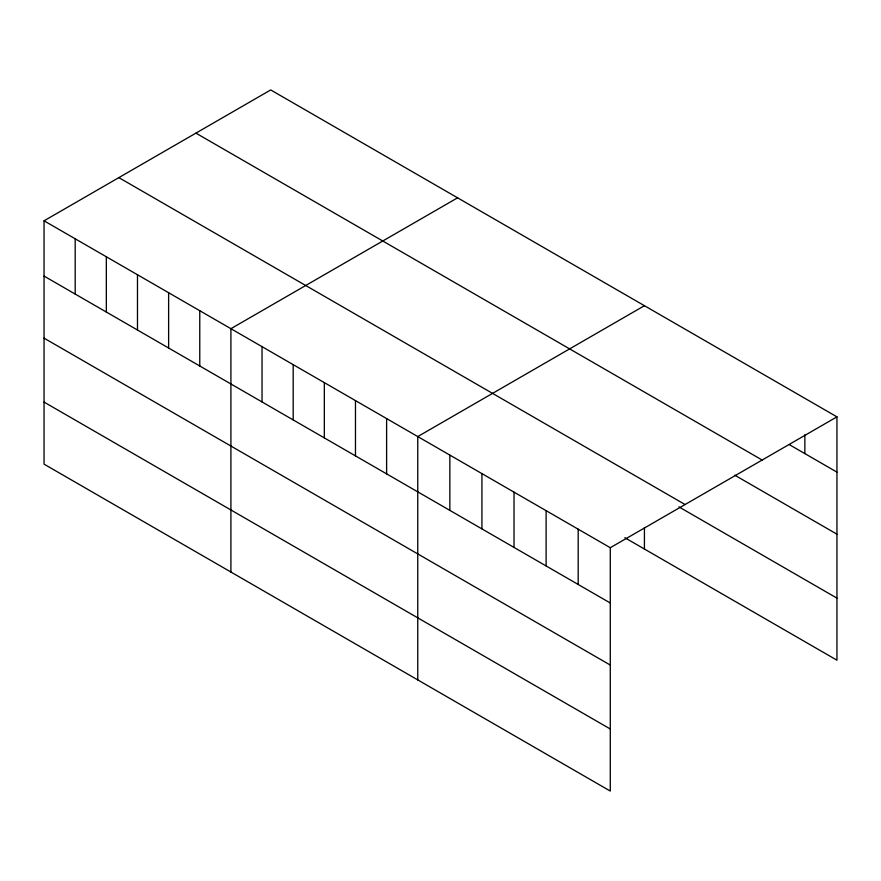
<?xml version="1.0" encoding="UTF-8"?>
<svg xmlns="http://www.w3.org/2000/svg" width="881" height="881" viewBox="0 0 881 881"><rect width="100%" height="100%" fill="white"/><g stroke="black" fill="none" stroke-linecap="round" stroke-linejoin="round"><path stroke-width="1.32" d="M44.05 220.812L610.28 547.718L610.28 791.061L44.05 464.144L44.05 220.812L270.72 89.939L836.95 416.856L836.95 660.188L624.827 537.718M457.58 197.818L230.91 328.69L230.91 572.033M644.429 305.707L417.759 436.569L417.759 679.912M610.28 547.718L836.95 416.856M789.42 444.685L836.95 472.128M195.923 133.13L762.153 460.036M734.754 475.178L836.95 534.183M118.847 177.621L685.077 504.538M678.899 506.872L836.95 598.133M44.05 276.083L610.28 603M44.05 338.15L610.28 665.056M44.05 402.088L610.28 728.994M804.86 434.729L804.86 453.605M644.429 527.455L644.429 549.039M578.189 529.195L578.189 584.466M546.11 510.672L546.11 565.943M514.019 492.149L514.019 547.42M481.929 473.615L481.929 528.897M449.85 455.092L449.85 510.374M386.616 418.585L386.616 473.868M355.472 400.613L355.472 455.884M324.329 382.629L324.329 437.901M293.186 364.646L293.186 419.929M262.042 346.674L262.042 401.945M199.767 310.707L199.767 365.989M168.623 292.734L168.623 348.006M137.48 274.751L137.48 330.023M106.337 256.767L106.337 312.05M75.193 238.795L75.193 294.067"/></g></svg>
